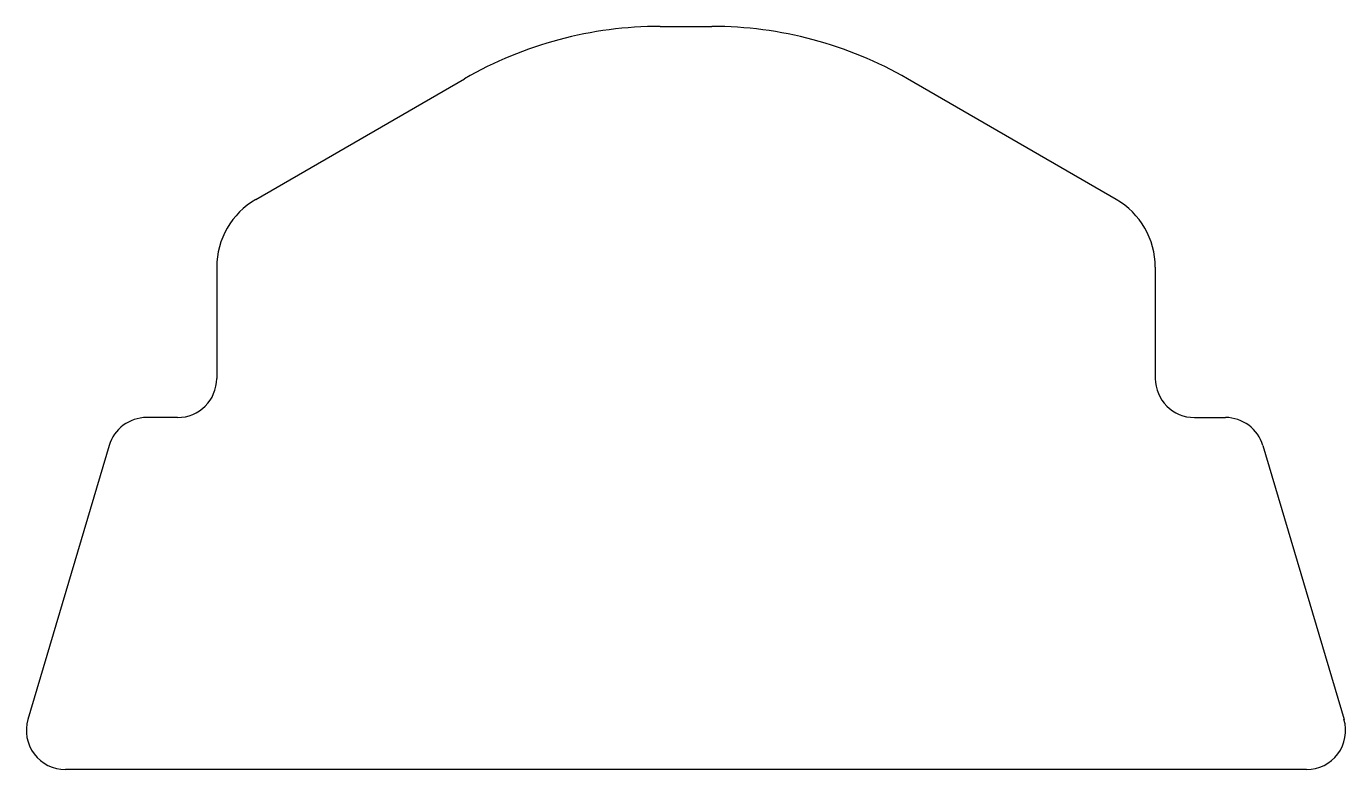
# Model space of a CAD drawing. Extents: x 266.7 to 283.5, y 730.7 to 740.2.
import ezdxf

# ---------------------------------------------------------------- set-up
doc = ezdxf.new("R2010")
doc.units = 0
doc.layers.get('0').update_dxf_attribs({"linetype": 'CONTINUOUS'})

msp = doc.modelspace()

# ---------------------------------------------------------------- linework, layer by layer
for p, q in [((274.774, 740.193), (275.434, 740.193)), ((269.604, 737.981), (272.274, 739.523)), ((280.604, 737.981), (277.934, 739.523)), ((269.104, 737.115), (269.104, 735.693)), ((281.104, 737.115), (281.104, 735.693)), ((268.604, 735.193), (268.207, 735.193)), ((281.604, 735.193), (282.001, 735.193)), ((267.727, 734.835), (266.691, 731.335)), ((282.48, 734.835), (283.517, 731.335)), ((283.037, 730.693), (267.17, 730.693))]:
    msp.add_line(p, q)
for centre, radius, start, end in [((274.774, 735.193), 5, 90, 120), ((275.434, 735.193), 5, 60, 90), ((270.104, 737.115), 1, 120, 180), ((280.104, 737.115), 1, 360, 60), ((268.604, 735.693), 0.5, 270, 0), ((281.604, 735.693), 0.5, 180, 270), ((268.207, 734.693), 0.5, 90, 163.505), ((282.001, 734.693), 0.5, 16.495, 90), ((267.17, 731.193), 0.5, 163.505, 270), ((283.037, 731.193), 0.5, 270, 16.495)]:
    msp.add_arc(centre, radius, start, end)

doc.saveas('drawing.dxf')
